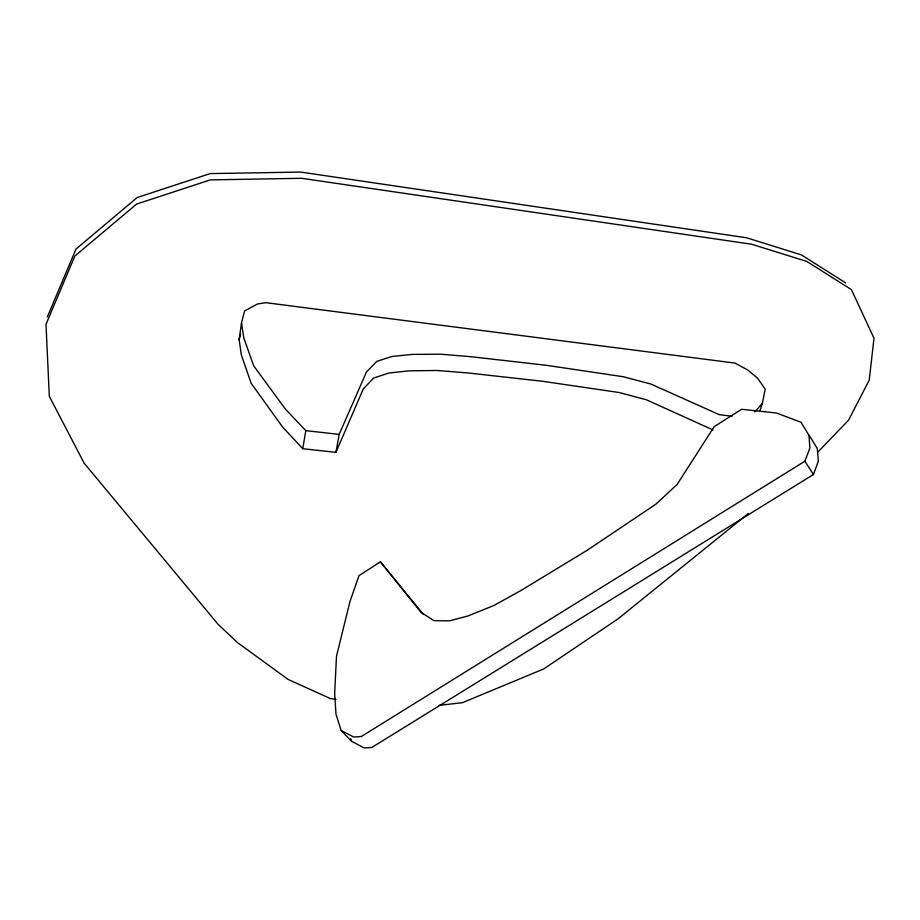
<?xml version="1.0" encoding="UTF-8"?>
<svg xmlns="http://www.w3.org/2000/svg" width="920" height="920" viewBox="0 0 920 920"><rect width="100%" height="100%" fill="white"/><g stroke="black" fill="none" stroke-linecap="round" stroke-linejoin="round"><path stroke-width="1.38" d="M713.023 429.95L646.426 399.786L619.091 392.506L542.524 381.271L467.774 372.933L437.092 370.484L408.825 370.852L388.872 373.025L373.623 378.074L363.273 388.953L335.926 452.341L302.76 448.718L282.578 427.018L251.16 383.284L241.385 355.039L239.119 339.744L241.5 322.943L244.547 311.006L257.335 304.048L265.719 302.668L734.953 363.078L747.649 369.921L757.585 378.189L765.187 389.114L762.381 403.328L759.851 411.067M302.76 448.718L305.82 430.663L285.464 409.17L253.724 365.907L243.823 338.031L241.5 322.943M335.926 452.341L339.181 434.389L366.447 372.036L376.797 361.365L392.104 356.466L412.148 354.407L440.542 354.188L471.373 356.753L546.48 365.32L623.438 376.751L650.934 384.054L719.29 414.678L732.09 416.231M239.119 339.744L240.476 334.351M423.487 614.514L380.42 561.832L359.007 575.632L349.991 601.404L336.49 656.247L334.661 693.266L335.995 714.288L341.159 730.514L351.612 741.313L364.193 747.937L371.818 747.466L813.418 474.536L818.328 461.265L817.328 448.592L809.324 435.447M341.159 730.514L353.683 737.046L361.296 736.529L804.919 461.196L809.91 447.936L808.979 435.309L801.044 422.268L776.549 413.034L741.612 409.285L714.184 426.661L677.074 484.529L655.776 504.24L587.362 550.148L520.858 590.571L493.822 605.532L468.015 615.952L449.374 620.873L434.044 620.667L421.015 612.363L380.42 561.832M47.346 316.917L75.969 249.09L137.16 197.535L210.162 173.592L300.622 172.063L746.764 237.808L801.446 254.909L845.756 282.946M754.814 411.872L762.381 403.328M817.914 452.019L848.527 420.221L869.216 380.155L874 338.249L851.402 289.604L806.771 261.418L751.674 244.237L301.645 178.296L210.323 179.894L136.631 204.056L74.865 256.013L46 324.323L49.312 396.313L84.168 463.197L218.166 624.415L237.532 642.608L288.029 679.385L330.337 698.567L335.949 699.407M748.339 513.498L617.826 618.999L543.662 668.966L462.495 702.673L438.553 705.433M305.82 430.663L339.181 434.389M804.919 461.196L813.418 474.536M350.727 738.599L351.612 741.313"/></g></svg>
